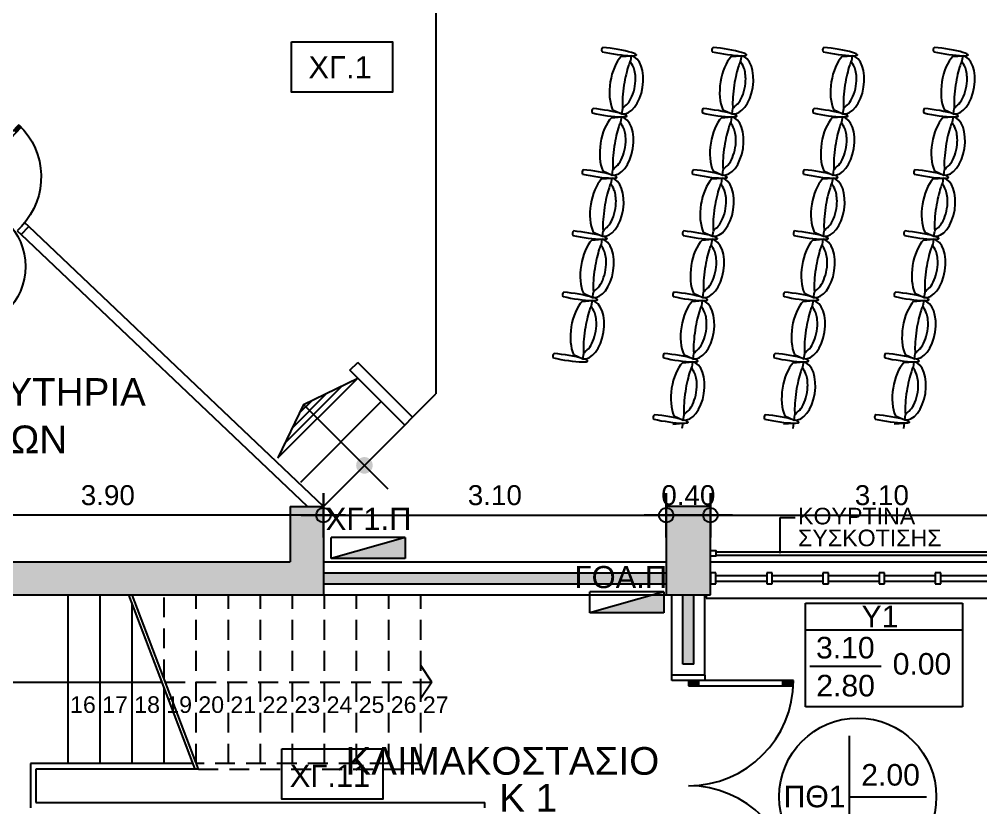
# Model space of a CAD drawing. Header units: metres. Extents: x -11 to 85, y -301 to 135.
# Drawn here: x 16.22 to 24.92, y 31.37 to 38.5 of the extents above; entities that cross this region are included whole.
import ezdxf
from ezdxf.enums import TextEntityAlignment as Align

# ---------------------------------------------------------------- set-up
doc = ezdxf.new("R2010")
doc.units = ezdxf.units.M
doc.header["$LTSCALE"] = 0.036
doc.header["$PDMODE"] = 2
doc.linetypes.add('HIDDEN', pattern=[0.375, 0.25, -0.125])
for name, color, linetype in [('arxitek corofos', 252, 'Continuous'), ('DIMBLK', 252, 'Continuous'), ('electext', 20, 'Continuous'), ('Epipla', 252, 'Continuous'), ('HLEK-SYMBOL', 3, 'Continuous'), ('HLEK_FL001_SYMBOLS', 230, 'Continuous'), ('Parathira', 252, 'Continuous')]:
    doc.layers.add(name, color=color, linetype=linetype)
doc.styles.add('COMU-N', font='arial.ttf')
doc.styles.get("Standard").update_dxf_attribs({"font": 'arial.ttf'})
doc.styles.add('W4MS2', font='W4MS2.shx')
doc.dimstyles.new('CADWDOT', dxfattribs={"dimscale": 0.1, "dimtxt": 1.8, "dimasz": 0.08, "dimexe": 2, "dimexo": 0, "dimgap": 0.09, "dimtad": 0, "dimrnd": 0.001, "dimzin": 0, "dimdsep": 46, "dimtxsty": 'Standard', "dimblk1": 'ARTDIM', "dimblk2": 'ARTDIM', "dimsah": 1, "dimcen": 0.09, "dimdle": 0.05, "dimse1": 1, "dimse2": 1, "dimadec": 0, "dimazin": 0, "dimtfac": 1, "dimtmove": 0, "dimatfit": 3, "dimldrblk": 'ARTDIM', "dimfxl": 2, "dimtvp": 0.9999, "dimtolj": 1, "dimtzin": 0, "dimarcsym": 0})

# ---------------------------------------------------------------- blocks, each defined once
blk = doc.blocks.new('ARTDIM')
at = {"layer": 'DIMBLK'}
for p, q in [((0, -24.9975), (0, 24.9975)), ((-24.9975, 0), (24.9975, 0))]:
    blk.add_line(p, q, dxfattribs=at)
blk.add_circle((0, 0), 8.25, dxfattribs=at)
blk = doc.blocks.new('*D459')
at = {"layer": 'arxitek corofos', "color": 0, "lineweight": -2}
blk.add_line((22.4817, 34.0176), (25.5657, 34.0176), dxfattribs=at)
at = {"layer": 'Defpoints', "color": 0, "transparency": 16777216}
for p in [(25.5737, 34.0176), (22.4737, 33.3713), (25.5737, 33.3713)]:
    blk.add_point(p, dxfattribs=at)
at = {"layer": 'arxitek corofos', "color": 0, "lineweight": -2, "xscale": 0.008, "yscale": 0.008, "zscale": 0.008, "rotation": 180}
blk.add_blockref('ARTDIM', (22.4737, 34.0176), dxfattribs=at)
at = {"layer": 'arxitek corofos', "color": 0, "lineweight": -2, "xscale": 0.008, "yscale": 0.008, "zscale": 0.008}
blk.add_blockref('ARTDIM', (25.5737, 34.0176), dxfattribs=at)
at = {"layer": 'arxitek corofos', "color": 0, "insert": (24.0237, 34.1976), "char_height": 0.18, "attachment_point": 5}
blk.add_mtext('\\A1;3.10', dxfattribs=at)
blk = doc.blocks.new('*D487')
at = {"layer": 'arxitek corofos', "color": 0, "lineweight": -2}
blk.add_line((18.9657, 34.0176), (15.0817, 34.0176), dxfattribs=at)
at = {"layer": 'Defpoints', "color": 0, "transparency": 16777216}
for p in [(15.0737, 34.0176), (15.0737, 33.6974), (18.9737, 33.6974)]:
    blk.add_point(p, dxfattribs=at)
at = {"layer": 'arxitek corofos', "color": 0, "lineweight": -2, "xscale": 0.008, "yscale": 0.008, "zscale": 0.008, "rotation": 180}
blk.add_blockref('ARTDIM', (15.0737, 34.0176), dxfattribs=at)
at = {"layer": 'arxitek corofos', "color": 0, "lineweight": -2, "xscale": 0.008, "yscale": 0.008, "zscale": 0.008}
blk.add_blockref('ARTDIM', (18.9737, 34.0176), dxfattribs=at)
at = {"layer": 'arxitek corofos', "color": 0, "insert": (17.0237, 34.1976), "char_height": 0.18, "attachment_point": 5}
blk.add_mtext('\\A1;3.90', dxfattribs=at)
blk = doc.blocks.new('*D488')
at = {"layer": 'arxitek corofos', "color": 0, "lineweight": -2}
blk.add_line((18.9817, 34.0176), (22.0657, 34.0176), dxfattribs=at)
at = {"layer": 'Defpoints', "color": 0, "transparency": 16777216}
for p in [(22.0737, 34.0176), (18.9737, 33.6974), (22.0737, 33.6974)]:
    blk.add_point(p, dxfattribs=at)
at = {"layer": 'arxitek corofos', "color": 0, "lineweight": -2, "xscale": 0.008, "yscale": 0.008, "zscale": 0.008, "rotation": 180}
blk.add_blockref('ARTDIM', (18.9737, 34.0176), dxfattribs=at)
at = {"layer": 'arxitek corofos', "color": 0, "lineweight": -2, "xscale": 0.008, "yscale": 0.008, "zscale": 0.008}
blk.add_blockref('ARTDIM', (22.0737, 34.0176), dxfattribs=at)
at = {"layer": 'arxitek corofos', "color": 0, "insert": (20.5237, 34.1976), "char_height": 0.18, "attachment_point": 5}
blk.add_mtext('\\A1;3.10', dxfattribs=at)
blk = doc.blocks.new('*D489')
at = {"layer": 'arxitek corofos', "color": 0, "lineweight": -2}
blk.add_line((22.0817, 34.0176), (22.4657, 34.0176), dxfattribs=at)
at = {"layer": 'Defpoints', "color": 0, "transparency": 16777216}
for p in [(22.0737, 34.0176), (22.4737, 34.0176), (22.4737, 34.0176)]:
    blk.add_point(p, dxfattribs=at)
at = {"layer": 'arxitek corofos', "color": 0, "lineweight": -2, "xscale": 0.008, "yscale": 0.008, "zscale": 0.008, "rotation": 180}
blk.add_blockref('ARTDIM', (22.0737, 34.0176), dxfattribs=at)
at = {"layer": 'arxitek corofos', "color": 0, "lineweight": -2, "xscale": 0.008, "yscale": 0.008, "zscale": 0.008}
blk.add_blockref('ARTDIM', (22.4737, 34.0176), dxfattribs=at)
at = {"layer": 'arxitek corofos', "color": 0, "insert": (22.2737, 34.1976), "char_height": 0.18, "attachment_point": 5}
blk.add_mtext('\\A1;0.40', dxfattribs=at)
blk = doc.blocks.new('A$C27FB3B59')
at = {"layer": 'Parathira'}
for p, q in [((-3.1, -0.15), (0, -0.15)), ((-3.1, -0.25), (-3.1, -0.35)), ((-3.05, -0.25), (-3.1, -0.25)), ((-3.05, -0.35), (-3.05, -0.25)), ((-2.5917, -0.25), (-2.5917, -0.35)), ((-2.5417, -0.25), (-2.5917, -0.25)), ((-2.5417, -0.35), (-2.5417, -0.25)), ((-2.0833, -0.25), (-2.0833, -0.35)), ((-2.0333, -0.25), (-2.0833, -0.25)), ((-2.0333, -0.35), (-2.0333, -0.25)), ((-1.575, -0.25), (-1.575, -0.35)), ((-1.525, -0.25), (-1.575, -0.25)), ((-1.525, -0.35), (-1.525, -0.25)), ((-1.0667, -0.25), (-1.0667, -0.35)), ((-1.0167, -0.25), (-1.0667, -0.25)), ((-1.0167, -0.35), (-1.0167, -0.25)), ((-0.5583, -0.25), (-0.5583, -0.35)), ((-0.5083, -0.25), (-0.5583, -0.25)), ((-0.5083, -0.35), (-0.5083, -0.25)), ((-0.05, -0.25), (-0.05, -0.35)), ((0, -0.25), (-0.05, -0.25)), ((0, -0.35), (0, -0.25)), ((-3.05, -0.275), (-2.5917, -0.275)), ((-3.05, -0.325), (-2.5917, -0.325)), ((-2.5417, -0.275), (-2.0833, -0.275)), ((-2.5417, -0.325), (-2.0833, -0.325)), ((-2.0333, -0.275), (-1.575, -0.275)), ((-2.0333, -0.325), (-1.575, -0.325)), ((-1.525, -0.275), (-1.0667, -0.275)), ((-1.525, -0.325), (-1.0667, -0.325)), ((-1.0167, -0.275), (-0.5583, -0.275)), ((-1.0167, -0.325), (-0.5583, -0.325)), ((-0.5083, -0.275), (-0.05, -0.275)), ((-0.5083, -0.325), (-0.05, -0.325)), ((-3.1, -0.35), (-3.05, -0.35)), ((-2.5917, -0.35), (-2.5417, -0.35)), ((-2.0833, -0.35), (-2.0333, -0.35)), ((-1.575, -0.35), (-1.525, -0.35)), ((-1.0667, -0.35), (-1.0167, -0.35)), ((-0.5583, -0.35), (-0.5083, -0.35)), ((-0.05, -0.35), (0, -0.35)), ((-3.14, -0.45), (-3.14, -0.48)), ((-3.14, -0.48), (0, -0.48))]:
    blk.add_line(p, q, dxfattribs=at)
blk = doc.blocks.new('A$C32F8495E')
at = {"layer": 'Parathira'}
for p, q in [((1.2176, 1.1864), (1.2534, 1.2213)), ((1.2874, 1.1147), (1.2176, 1.1864)), ((1.3232, 1.1496), (1.2874, 1.1147)), ((0.752, 0.7328), (0.7162, 0.6979)), ((0.8218, 0.6611), (0.752, 0.7328)), ((0.7911, 0.6927), (0.8144, 0.7154)), ((0.7957, 0.6972), (0.8411, 0.6507)), ((0.8004, 0.7018), (0.8458, 0.6552)), ((0.8051, 0.7063), (0.8504, 0.6597)), ((0.8097, 0.7108), (0.8551, 0.6643)), ((0.8144, 0.7154), (1.2674, 0.2504)), ((0.786, 0.6262), (0.8218, 0.6611)), ((1.2447, 0.2271), (0.7911, 0.6927)), ((0.8597, 0.6688), (0.8365, 0.6461)), ((1.2226, 0.2964), (1.1993, 0.2737)), ((1.204, 0.2782), (1.2493, 0.2317)), ((1.2087, 0.2828), (1.2539, 0.2363)), ((1.2133, 0.2873), (1.2585, 0.2409)), ((1.218, 0.2918), (1.263, 0.2456))]:
    blk.add_line(p, q, dxfattribs=at)
blk.add_arc((0.7911, 0.6927), 0.65, 314.25594, 44.25594, dxfattribs=at)
blk = doc.blocks.new('A$C4C174ED7')
at = {"layer": 'Epipla'}
for p, q in [((1.6756, 3.0494), (1.7669, 3.0564)), ((1.7669, 3.0564), (1.7593, 3.009)), ((2.6721, 3.0495), (2.7633, 3.0565)), ((2.7633, 3.0565), (2.7558, 3.009)), ((3.6743, 3.0497), (3.7655, 3.0566)), ((3.7655, 3.0566), (3.758, 3.0092)), ((4.6743, 3.0497), (4.7655, 3.0566)), ((4.7655, 3.0566), (4.758, 3.0092)), ((1.599, 2.5687), (1.6831, 2.5311)), ((1.6831, 2.5311), (1.6906, 2.578)), ((2.5954, 2.5688), (2.6795, 2.5311)), ((2.6795, 2.5311), (2.687, 2.578)), ((3.5976, 2.569), (3.6817, 2.5313)), ((3.6817, 2.5313), (3.6892, 2.5782)), ((4.5976, 2.569), (4.6817, 2.5313)), ((4.6817, 2.5313), (4.6892, 2.5782)), ((1.5874, 2.4964), (1.6787, 2.5034)), ((1.6787, 2.5034), (1.6711, 2.456)), ((2.5838, 2.4965), (2.6751, 2.5035)), ((2.6751, 2.5035), (2.6675, 2.456)), ((3.5861, 2.4967), (3.6773, 2.5036)), ((3.6773, 2.5036), (3.6697, 2.4562)), ((4.5861, 2.4967), (4.6773, 2.5036)), ((4.6773, 2.5036), (4.6697, 2.4562)), ((1.5107, 2.0157), (1.5949, 1.978)), ((1.5949, 1.978), (1.6023, 2.025)), ((2.5071, 2.0158), (2.5913, 1.9781)), ((2.5913, 1.9781), (2.5988, 2.025)), ((3.5094, 2.016), (3.5935, 1.9783)), ((3.5935, 1.9783), (3.601, 2.0252)), ((4.5094, 2.016), (4.5935, 1.9783)), ((4.5935, 1.9783), (4.601, 2.0252)), ((1.4992, 1.9434), (1.5904, 1.9504)), ((1.5904, 1.9504), (1.5829, 1.903)), ((2.4956, 1.9435), (2.5869, 1.9505)), ((2.5869, 1.9505), (2.5793, 1.903)), ((3.4978, 1.9437), (3.5891, 1.9506)), ((3.5891, 1.9506), (3.5815, 1.9032)), ((4.4978, 1.9437), (4.5891, 1.9506)), ((4.5891, 1.9506), (4.5815, 1.9032)), ((1.411, 1.3904), (1.5022, 1.3974)), ((1.4225, 1.4627), (1.5066, 1.425)), ((1.5022, 1.3974), (1.4947, 1.35)), ((1.5066, 1.425), (1.5141, 1.4719)), ((2.4074, 1.3905), (2.4986, 1.3975)), ((2.4189, 1.4628), (2.503, 1.4251)), ((2.4986, 1.3975), (2.4911, 1.35)), ((2.503, 1.4251), (2.5105, 1.472)), ((3.4096, 1.3906), (3.5009, 1.3976)), ((3.4211, 1.463), (3.5053, 1.4253)), ((3.5009, 1.3976), (3.4933, 1.3502)), ((3.5053, 1.4253), (3.5127, 1.4722)), ((4.4096, 1.3906), (4.5009, 1.3976)), ((4.4211, 1.463), (4.5053, 1.4253)), ((4.5009, 1.3976), (4.4933, 1.3502)), ((4.5053, 1.4253), (4.5127, 1.4722)), ((1.3343, 0.9097), (1.4184, 0.872)), ((1.4184, 0.872), (1.4259, 0.9189)), ((2.3307, 0.9098), (2.4148, 0.8721)), ((2.4148, 0.8721), (2.4223, 0.919)), ((3.3329, 0.91), (3.417, 0.8723)), ((3.417, 0.8723), (3.4245, 0.9192)), ((4.3329, 0.91), (4.417, 0.8723)), ((4.417, 0.8723), (4.4245, 0.9192)), ((1.3226, 0.8363), (1.4138, 0.8433)), ((1.4138, 0.8433), (1.4062, 0.7959)), ((2.319, 0.8364), (2.4102, 0.8434)), ((2.4102, 0.8434), (2.4027, 0.7959)), ((3.3212, 0.8366), (3.4124, 0.8435)), ((3.4124, 0.8435), (3.4049, 0.7961)), ((4.3212, 0.8366), (4.4124, 0.8435)), ((4.4124, 0.8435), (4.4049, 0.7961)), ((1.2459, 0.3556), (1.33, 0.3179)), ((1.33, 0.3179), (1.3375, 0.3649)), ((2.2423, 0.3557), (2.3264, 0.318)), ((2.3264, 0.318), (2.3339, 0.3649)), ((3.2445, 0.3559), (3.3286, 0.3182)), ((3.3286, 0.3182), (3.3361, 0.3651)), ((4.2445, 0.3559), (4.3286, 0.3182)), ((4.3286, 0.3182), (4.3361, 0.3651)), ((2.2306, 0.2823), (2.3218, 0.2893)), ((2.3218, 0.2893), (2.3143, 0.2418)), ((3.2328, 0.2825), (3.324, 0.2894)), ((3.324, 0.2894), (3.3165, 0.242)), ((4.233, 0.2836), (4.3242, 0.2905)), ((4.3242, 0.2905), (4.3166, 0.2431)), ((2.1539, -0.1984), (2.238, -0.2361)), ((2.238, -0.2361), (2.2455, -0.1892)), ((3.1561, -0.1982), (3.2402, -0.2359)), ((3.2402, -0.2359), (3.2477, -0.189)), ((4.1563, -0.1971), (4.2404, -0.2348)), ((4.2404, -0.2348), (4.2479, -0.1879)), ((2.1422, -0.2718), (2.2334, -0.2648)), ((2.2334, -0.2648), (2.2259, -0.3123)), ((3.1444, -0.2716), (3.2356, -0.2647)), ((3.2356, -0.2647), (3.2281, -0.3121)), ((4.1446, -0.2705), (4.2358, -0.2636)), ((4.2358, -0.2636), (4.2282, -0.311))]:
    blk.add_line(p, q, dxfattribs=at)
for points in [[(1.5105, 3.1315, 0.397593), (1.5043, 3.0919)], [(2.5069, 3.1315, 0.397593), (2.5007, 3.092)], [(3.5091, 3.1317, 0.397593), (3.503, 3.0922)], [(4.5091, 3.1317, 0.397593), (4.503, 3.0922)], [(1.4223, 2.5785, 0.397593), (1.4161, 2.5389)], [(2.4187, 2.5785, 0.397593), (2.4125, 2.539)], [(3.4209, 2.5787, 0.397593), (3.4147, 2.5392)], [(4.4209, 2.5787, 0.397593), (4.4147, 2.5392)], [(1.334, 2.0254, 0.397593), (1.3279, 1.9859)], [(2.3304, 2.0255, 0.397593), (2.3243, 1.986)], [(3.3327, 2.0257, 0.397593), (3.3265, 1.9862)], [(4.3327, 2.0257, 0.397593), (4.3265, 1.9862)], [(1.2458, 1.4724, 0.397593), (1.2396, 1.4329)], [(2.2422, 1.4725, 0.397593), (2.2361, 1.433)], [(3.2444, 1.4727, 0.397593), (3.2383, 1.4331)], [(4.2444, 1.4727, 0.397593), (4.2383, 1.4331)], [(1.1576, 0.9194, 0.397593), (1.1514, 0.8799)], [(2.154, 0.9195, 0.397593), (2.1478, 0.88)], [(2.154, 0.9195, 0.397593), (2.1478, 0.88)], [(3.1562, 0.9197, 0.397593), (3.15, 0.8801)], [(3.1562, 0.9197, 0.397593), (3.15, 0.8801)], [(4.1562, 0.9197, 0.397593), (4.15, 0.8801)], [(1.0692, 0.3653, 0.397593), (1.063, 0.3258)], [(2.0656, 0.3654, 0.397593), (2.0594, 0.3259)], [(2.0656, 0.3654, 0.397593), (2.0594, 0.3259)], [(3.0678, 0.3656, 0.397593), (3.0616, 0.326)], [(3.0678, 0.3656, 0.397593), (3.0616, 0.326)], [(4.0678, 0.3656, 0.397593), (4.0616, 0.326)], [(1.9772, -0.1887, 0.397593), (1.971, -0.2282)], [(1.9772, -0.1887, 0.397593), (1.971, -0.2282)], [(2.9794, -0.1885, 0.397593), (2.9732, -0.228)], [(2.9794, -0.1885, 0.397593), (2.9732, -0.228)], [(3.9796, -0.1874, 0.397593), (3.9734, -0.227)]]:
    blk.add_lwpolyline(points, format="xyb", dxfattribs=at)
for centre, major_axis, ratio, start_param, end_param in [((1.6115, 3.0954), (-0.2028, 0.0318), 0.113529, 1.031877, 5.251545), ((2.6079, 3.0954), (-0.2028, 0.0318), 0.113529, 1.031877, 5.251545), ((3.6101, 3.0956), (-0.2028, 0.0318), 0.113529, 1.031877, 5.251545), ((4.6101, 3.0956), (-0.2028, 0.0318), 0.113529, 1.031877, 5.251545), ((1.725, 2.7937), (0.0463, 0.2995), 0.493003, 0.628379, 2.49343), ((1.725, 2.7937), (0.0419, 0.2627), 0.552275, 3.141593, 6.283185), ((2.7214, 2.7938), (0.0463, 0.2995), 0.493003, 0.628379, 2.49343), ((2.7214, 2.7938), (0.0419, 0.2627), 0.552275, 3.141593, 6.283185), ((3.7236, 2.794), (0.0463, 0.2995), 0.493003, 0.628379, 2.49343), ((3.7236, 2.794), (0.0419, 0.2627), 0.552275, 3.141593, 6.283185), ((4.7236, 2.794), (0.0463, 0.2995), 0.493003, 0.628379, 2.49343), ((4.7236, 2.794), (0.0419, 0.2627), 0.552275, 3.141593, 6.283185), ((1.5233, 2.5424), (-0.2028, 0.0318), 0.113529, 1.031877, 5.251545), ((2.5197, 2.5424), (-0.2028, 0.0318), 0.113529, 1.031877, 5.251545), ((3.5219, 2.5426), (-0.2028, 0.0318), 0.113529, 1.031877, 5.251545), ((4.5219, 2.5426), (-0.2028, 0.0318), 0.113529, 1.031877, 5.251545), ((1.6368, 2.2407), (0.0463, 0.2995), 0.493003, 0.628379, 2.49343), ((1.6368, 2.2407), (0.0419, 0.2627), 0.552275, 3.141593, 6.283185), ((2.6332, 2.2408), (0.0463, 0.2995), 0.493003, 0.628379, 2.49343), ((2.6332, 2.2408), (0.0419, 0.2627), 0.552275, 3.141593, 6.283185), ((3.6354, 2.241), (0.0463, 0.2995), 0.493003, 0.628379, 2.49343), ((3.6354, 2.241), (0.0419, 0.2627), 0.552275, 3.141593, 6.283185), ((4.6354, 2.241), (0.0463, 0.2995), 0.493003, 0.628379, 2.49343), ((4.6354, 2.241), (0.0419, 0.2627), 0.552275, 3.141593, 6.283185), ((1.435, 1.9894), (-0.2028, 0.0318), 0.113529, 1.031877, 5.251545), ((2.4315, 1.9894), (-0.2028, 0.0318), 0.113529, 1.031877, 5.251545), ((3.4337, 1.9896), (-0.2028, 0.0318), 0.113529, 1.031877, 5.251545), ((4.4337, 1.9896), (-0.2028, 0.0318), 0.113529, 1.031877, 5.251545), ((1.5485, 1.6877), (0.0463, 0.2995), 0.493003, 0.628379, 2.49343), ((1.5485, 1.6877), (0.0419, 0.2627), 0.552275, 3.141593, 6.283185), ((2.545, 1.6878), (0.0463, 0.2995), 0.493003, 0.628379, 2.49343), ((2.545, 1.6878), (0.0419, 0.2627), 0.552275, 3.141593, 6.283185), ((3.5472, 1.6879), (0.0463, 0.2995), 0.493003, 0.628379, 2.49343), ((3.5472, 1.6879), (0.0419, 0.2627), 0.552275, 3.141593, 6.283185), ((4.5472, 1.6879), (0.0463, 0.2995), 0.493003, 0.628379, 2.49343), ((4.5472, 1.6879), (0.0419, 0.2627), 0.552275, 3.141593, 6.283185), ((1.3468, 1.4364), (-0.2028, 0.0318), 0.113529, 1.031877, 5.251545), ((1.4603, 1.1347), (0.0419, 0.2627), 0.552275, 3.141593, 6.283185), ((2.3432, 1.4364), (-0.2028, 0.0318), 0.113529, 1.031877, 5.251545), ((2.4567, 1.1348), (0.0419, 0.2627), 0.552275, 3.141593, 6.283185), ((3.3454, 1.4366), (-0.2028, 0.0318), 0.113529, 1.031877, 5.251545), ((3.4589, 1.1349), (0.0419, 0.2627), 0.552275, 3.141593, 6.283185), ((4.3454, 1.4366), (-0.2028, 0.0318), 0.113529, 1.031877, 5.251545), ((4.4589, 1.1349), (0.0419, 0.2627), 0.552275, 3.141593, 6.283185), ((1.4603, 1.1347), (0.0463, 0.2995), 0.493003, 0.628379, 2.49343), ((2.4567, 1.1348), (0.0463, 0.2995), 0.493003, 0.628379, 2.49343), ((3.4589, 1.1349), (0.0463, 0.2995), 0.493003, 0.628379, 2.49343), ((4.4589, 1.1349), (0.0463, 0.2995), 0.493003, 0.628379, 2.49343), ((1.2586, 0.8834), (-0.2028, 0.0318), 0.113529, 1.031877, 5.251545), ((2.255, 0.8834), (-0.2028, 0.0318), 0.113529, 1.031877, 5.251545), ((3.2572, 0.8836), (-0.2028, 0.0318), 0.113529, 1.031877, 5.251545), ((4.2572, 0.8836), (-0.2028, 0.0318), 0.113529, 1.031877, 5.251545), ((1.3719, 0.5806), (0.0463, 0.2995), 0.493003, 0.628379, 2.49343), ((1.3719, 0.5806), (0.0419, 0.2627), 0.552275, 3.141593, 6.283185), ((2.3683, 0.5807), (0.0463, 0.2995), 0.493003, 0.628379, 2.49343), ((2.3683, 0.5807), (0.0419, 0.2627), 0.552275, 3.141593, 6.283185), ((3.3705, 0.5809), (0.0463, 0.2995), 0.493003, 0.628379, 2.49343), ((3.3705, 0.5809), (0.0419, 0.2627), 0.552275, 3.141593, 6.283185), ((4.3705, 0.5809), (0.0463, 0.2995), 0.493003, 0.628379, 2.49343), ((4.3705, 0.5809), (0.0419, 0.2627), 0.552275, 3.141593, 6.283185), ((1.1702, 0.3293), (-0.2028, 0.0318), 0.113529, 1.031877, 5.251545), ((2.1666, 0.3293), (-0.2028, 0.0318), 0.113529, 1.031877, 5.251545), ((3.1688, 0.3295), (-0.2028, 0.0318), 0.113529, 1.031877, 5.251545), ((4.1688, 0.3295), (-0.2028, 0.0318), 0.113529, 1.031877, 5.251545), ((2.2799, 0.0266), (0.0463, 0.2995), 0.493003, 0.628379, 2.49343), ((2.2799, 0.0266), (0.0419, 0.2627), 0.552275, 3.141593, 6.283185), ((3.2821, 0.0268), (0.0463, 0.2995), 0.493003, 0.628379, 2.49343), ((3.2821, 0.0268), (0.0419, 0.2627), 0.552275, 3.141593, 6.283185), ((4.2823, 0.0278), (0.0463, 0.2995), 0.493003, 0.628379, 2.49343), ((4.2823, 0.0278), (0.0419, 0.2627), 0.552275, 3.141593, 6.283185), ((2.0782, -0.2248), (-0.2028, 0.0318), 0.113529, 1.031877, 5.251545), ((3.0804, -0.2246), (-0.2028, 0.0318), 0.113529, 1.031877, 5.251545), ((4.0806, -0.2235), (-0.2028, 0.0318), 0.113529, 1.031877, 5.251545)]:
    blk.add_ellipse(centre, major_axis=major_axis, ratio=ratio, start_param=start_param, end_param=end_param, dxfattribs=at)
for points, knots in [([(1.7593, 3.009), (1.7548, 2.9999), (1.7489, 2.9861), (1.7278, 2.9245), (1.7121, 2.8573), (1.6903, 2.716), (1.6856, 2.6419), (1.689, 2.5908), (1.6898, 2.5839), (1.6906, 2.5784)], [0.506584, 0.506584, 0.506584, 0.506584, 0.805592, 0.805592, 1.599086, 1.599086, 2.473163, 2.473163, 2.635992, 2.635992, 2.635992, 2.635992]), ([(1.6906, 2.5784), (1.6906, 2.5784), (1.7017, 2.5958), (1.7253, 2.6116), (1.7412, 2.6277), (1.7821, 2.695), (1.8027, 2.7656), (1.8079, 2.8747), (1.8007, 2.9168), (1.7793, 2.9753), (1.7673, 2.9855), (1.7593, 3.009), (1.7593, 3.009), (1.7593, 3.009)], [3.141593, 3.141593, 3.141593, 3.141593, 3.601272, 3.601272, 4.06095, 4.06095, 4.924473, 4.924473, 5.526258, 5.526258, 6.140896, 6.140896, 6.283185, 6.283185, 6.283185, 6.283185]), ([(2.7558, 3.009), (2.7512, 3), (2.7453, 2.9861), (2.7243, 2.9246), (2.7086, 2.8574), (2.6867, 2.716), (2.682, 2.6419), (2.6854, 2.5909), (2.6862, 2.584), (2.6871, 2.5785)], [0.506584, 0.506584, 0.506584, 0.506584, 0.805592, 0.805592, 1.599086, 1.599086, 2.473163, 2.473163, 2.635992, 2.635992, 2.635992, 2.635992]), ([(2.6871, 2.5785), (2.6871, 2.5785), (2.6981, 2.5959), (2.7217, 2.6117), (2.7376, 2.6278), (2.7785, 2.6951), (2.7991, 2.7656), (2.8043, 2.8747), (2.7972, 2.9169), (2.7758, 2.9754), (2.7637, 2.9856), (2.7558, 3.009), (2.7558, 3.009), (2.7558, 3.009)], [3.141593, 3.141593, 3.141593, 3.141593, 3.601272, 3.601272, 4.06095, 4.06095, 4.924473, 4.924473, 5.526258, 5.526258, 6.140896, 6.140896, 6.283185, 6.283185, 6.283185, 6.283185]), ([(3.758, 3.0092), (3.7534, 3.0001), (3.7475, 2.9863), (3.7265, 2.9247), (3.7108, 2.8576), (3.689, 2.7162), (3.6843, 2.6421), (3.6876, 2.5911), (3.6884, 2.5841), (3.6893, 2.5786)], [0.506584, 0.506584, 0.506584, 0.506584, 0.805592, 0.805592, 1.599086, 1.599086, 2.473163, 2.473163, 2.635992, 2.635992, 2.635992, 2.635992]), ([(3.6893, 2.5786), (3.6893, 2.5786), (3.7003, 2.5961), (3.724, 2.6118), (3.7398, 2.628), (3.7807, 2.6953), (3.8013, 2.7658), (3.8065, 2.8749), (3.7994, 2.9171), (3.778, 2.9756), (3.7659, 2.9858), (3.758, 3.0092), (3.758, 3.0092), (3.758, 3.0092)], [3.141593, 3.141593, 3.141593, 3.141593, 3.601272, 3.601272, 4.06095, 4.06095, 4.924473, 4.924473, 5.526258, 5.526258, 6.140896, 6.140896, 6.283185, 6.283185, 6.283185, 6.283185]), ([(4.758, 3.0092), (4.7534, 3.0001), (4.7475, 2.9863), (4.7265, 2.9247), (4.7108, 2.8576), (4.689, 2.7162), (4.6843, 2.6421), (4.6876, 2.5911), (4.6884, 2.5841), (4.6893, 2.5786)], [0.506584, 0.506584, 0.506584, 0.506584, 0.805592, 0.805592, 1.599086, 1.599086, 2.473163, 2.473163, 2.635992, 2.635992, 2.635992, 2.635992]), ([(4.6893, 2.5786), (4.6893, 2.5786), (4.7003, 2.5961), (4.724, 2.6118), (4.7398, 2.628), (4.7807, 2.6953), (4.8013, 2.7658), (4.8065, 2.8749), (4.7994, 2.9171), (4.778, 2.9756), (4.7659, 2.9858), (4.758, 3.0092), (4.758, 3.0092), (4.758, 3.0092)], [3.141593, 3.141593, 3.141593, 3.141593, 3.601272, 3.601272, 4.06095, 4.06095, 4.924473, 4.924473, 5.526258, 5.526258, 6.140896, 6.140896, 6.283185, 6.283185, 6.283185, 6.283185]), ([(1.6711, 2.456), (1.6665, 2.4469), (1.6607, 2.4331), (1.6396, 2.3715), (1.6239, 2.3043), (1.6021, 2.163), (1.5974, 2.0889), (1.6008, 2.0378), (1.6016, 2.0309), (1.6024, 2.0254)], [0.506584, 0.506584, 0.506584, 0.506584, 0.805592, 0.805592, 1.599086, 1.599086, 2.473163, 2.473163, 2.635992, 2.635992, 2.635992, 2.635992]), ([(1.6024, 2.0254), (1.6024, 2.0254), (1.6135, 2.0428), (1.6371, 2.0586), (1.653, 2.0747), (1.6938, 2.142), (1.7145, 2.2126), (1.7197, 2.3217), (1.7125, 2.3638), (1.6911, 2.4223), (1.679, 2.4325), (1.6711, 2.456), (1.6711, 2.456), (1.6711, 2.456)], [3.141593, 3.141593, 3.141593, 3.141593, 3.601272, 3.601272, 4.06095, 4.06095, 4.924473, 4.924473, 5.526258, 5.526258, 6.140896, 6.140896, 6.283185, 6.283185, 6.283185, 6.283185]), ([(2.6675, 2.456), (2.6629, 2.4469), (2.6571, 2.4331), (2.636, 2.3715), (2.6203, 2.3044), (2.5985, 2.163), (2.5938, 2.0889), (2.5972, 2.0379), (2.598, 2.031), (2.5988, 2.0255)], [0.506584, 0.506584, 0.506584, 0.506584, 0.805592, 0.805592, 1.599086, 1.599086, 2.473163, 2.473163, 2.635992, 2.635992, 2.635992, 2.635992]), ([(2.5988, 2.0255), (2.5988, 2.0255), (2.6099, 2.0429), (2.6335, 2.0587), (2.6494, 2.0748), (2.6902, 2.1421), (2.7109, 2.2126), (2.7161, 2.3217), (2.7089, 2.3639), (2.6875, 2.4224), (2.6754, 2.4326), (2.6675, 2.456), (2.6675, 2.456), (2.6675, 2.456)], [3.141593, 3.141593, 3.141593, 3.141593, 3.601272, 3.601272, 4.06095, 4.06095, 4.924473, 4.924473, 5.526258, 5.526258, 6.140896, 6.140896, 6.283185, 6.283185, 6.283185, 6.283185]), ([(3.6697, 2.4562), (3.6652, 2.4471), (3.6593, 2.4333), (3.6382, 2.3717), (3.6225, 2.3046), (3.6007, 2.1632), (3.596, 2.0891), (3.5994, 2.0381), (3.6002, 2.0311), (3.6011, 2.0256)], [0.506584, 0.506584, 0.506584, 0.506584, 0.805592, 0.805592, 1.599086, 1.599086, 2.473163, 2.473163, 2.635992, 2.635992, 2.635992, 2.635992]), ([(3.6011, 2.0256), (3.6011, 2.0256), (3.6121, 2.0431), (3.6357, 2.0588), (3.6516, 2.075), (3.6925, 2.1422), (3.7131, 2.2128), (3.7183, 2.3219), (3.7111, 2.364), (3.6897, 2.4226), (3.6777, 2.4328), (3.6697, 2.4562), (3.6697, 2.4562), (3.6697, 2.4562)], [3.141593, 3.141593, 3.141593, 3.141593, 3.601272, 3.601272, 4.06095, 4.06095, 4.924473, 4.924473, 5.526258, 5.526258, 6.140896, 6.140896, 6.283185, 6.283185, 6.283185, 6.283185]), ([(4.6697, 2.4562), (4.6652, 2.4471), (4.6593, 2.4333), (4.6382, 2.3717), (4.6225, 2.3046), (4.6007, 2.1632), (4.596, 2.0891), (4.5994, 2.0381), (4.6002, 2.0311), (4.6011, 2.0256)], [0.506584, 0.506584, 0.506584, 0.506584, 0.805592, 0.805592, 1.599086, 1.599086, 2.473163, 2.473163, 2.635992, 2.635992, 2.635992, 2.635992]), ([(4.6011, 2.0256), (4.6011, 2.0256), (4.6121, 2.0431), (4.6357, 2.0588), (4.6516, 2.075), (4.6925, 2.1422), (4.7131, 2.2128), (4.7183, 2.3219), (4.7111, 2.364), (4.6897, 2.4226), (4.6777, 2.4328), (4.6697, 2.4562), (4.6697, 2.4562), (4.6697, 2.4562)], [3.141593, 3.141593, 3.141593, 3.141593, 3.601272, 3.601272, 4.06095, 4.06095, 4.924473, 4.924473, 5.526258, 5.526258, 6.140896, 6.140896, 6.283185, 6.283185, 6.283185, 6.283185]), ([(1.5829, 1.903), (1.5783, 1.8939), (1.5724, 1.8801), (1.5514, 1.8185), (1.5357, 1.7513), (1.5139, 1.61), (1.5092, 1.5358), (1.5125, 1.4848), (1.5133, 1.4779), (1.5142, 1.4724)], [0.506584, 0.506584, 0.506584, 0.506584, 0.805592, 0.805592, 1.599086, 1.599086, 2.473163, 2.473163, 2.635992, 2.635992, 2.635992, 2.635992]), ([(1.5142, 1.4724), (1.5142, 1.4724), (1.5252, 1.4898), (1.5489, 1.5056), (1.5647, 1.5217), (1.6056, 1.589), (1.6262, 1.6596), (1.6314, 1.7687), (1.6243, 1.8108), (1.6029, 1.8693), (1.5908, 1.8795), (1.5829, 1.903), (1.5829, 1.903), (1.5829, 1.903)], [3.141593, 3.141593, 3.141593, 3.141593, 3.601272, 3.601272, 4.06095, 4.06095, 4.924473, 4.924473, 5.526258, 5.526258, 6.140896, 6.140896, 6.283185, 6.283185, 6.283185, 6.283185]), ([(2.5793, 1.903), (2.5747, 1.8939), (2.5689, 1.8801), (2.5478, 1.8185), (2.5321, 1.7514), (2.5103, 1.61), (2.5056, 1.5359), (2.509, 1.4849), (2.5097, 1.4779), (2.5106, 1.4725)], [0.506584, 0.506584, 0.506584, 0.506584, 0.805592, 0.805592, 1.599086, 1.599086, 2.473163, 2.473163, 2.635992, 2.635992, 2.635992, 2.635992]), ([(2.5106, 1.4725), (2.5106, 1.4725), (2.5216, 1.4899), (2.5453, 1.5057), (2.5612, 1.5218), (2.602, 1.5891), (2.6227, 1.6596), (2.6278, 1.7687), (2.6207, 1.8109), (2.5993, 1.8694), (2.5872, 1.8796), (2.5793, 1.903), (2.5793, 1.903), (2.5793, 1.903)], [3.141593, 3.141593, 3.141593, 3.141593, 3.601272, 3.601272, 4.06095, 4.06095, 4.924473, 4.924473, 5.526258, 5.526258, 6.140896, 6.140896, 6.283185, 6.283185, 6.283185, 6.283185]), ([(3.5815, 1.9032), (3.5769, 1.8941), (3.5711, 1.8803), (3.55, 1.8187), (3.5343, 1.7516), (3.5125, 1.6102), (3.5078, 1.5361), (3.5112, 1.4851), (3.512, 1.4781), (3.5128, 1.4726)], [0.506584, 0.506584, 0.506584, 0.506584, 0.805592, 0.805592, 1.599086, 1.599086, 2.473163, 2.473163, 2.635992, 2.635992, 2.635992, 2.635992]), ([(3.5128, 1.4726), (3.5128, 1.4726), (3.5239, 1.4901), (3.5475, 1.5058), (3.5634, 1.5219), (3.6042, 1.5892), (3.6249, 1.6598), (3.6301, 1.7689), (3.6229, 1.811), (3.6015, 1.8696), (3.5894, 1.8798), (3.5815, 1.9032), (3.5815, 1.9032), (3.5815, 1.9032)], [3.141593, 3.141593, 3.141593, 3.141593, 3.601272, 3.601272, 4.06095, 4.06095, 4.924473, 4.924473, 5.526258, 5.526258, 6.140896, 6.140896, 6.283185, 6.283185, 6.283185, 6.283185]), ([(4.5815, 1.9032), (4.5769, 1.8941), (4.5711, 1.8803), (4.55, 1.8187), (4.5343, 1.7516), (4.5125, 1.6102), (4.5078, 1.5361), (4.5112, 1.4851), (4.512, 1.4781), (4.5128, 1.4726)], [0.506584, 0.506584, 0.506584, 0.506584, 0.805592, 0.805592, 1.599086, 1.599086, 2.473163, 2.473163, 2.635992, 2.635992, 2.635992, 2.635992]), ([(4.5128, 1.4726), (4.5128, 1.4726), (4.5239, 1.4901), (4.5475, 1.5058), (4.5634, 1.5219), (4.6042, 1.5892), (4.6249, 1.6598), (4.6301, 1.7689), (4.6229, 1.811), (4.6015, 1.8696), (4.5894, 1.8798), (4.5815, 1.9032), (4.5815, 1.9032), (4.5815, 1.9032)], [3.141593, 3.141593, 3.141593, 3.141593, 3.601272, 3.601272, 4.06095, 4.06095, 4.924473, 4.924473, 5.526258, 5.526258, 6.140896, 6.140896, 6.283185, 6.283185, 6.283185, 6.283185]), ([(1.4947, 1.35), (1.4901, 1.3409), (1.4842, 1.3271), (1.4632, 1.2655), (1.4474, 1.1983), (1.4256, 1.0569), (1.4209, 0.9828), (1.4243, 0.9318), (1.4251, 0.9249), (1.426, 0.9194)], [0.506584, 0.506584, 0.506584, 0.506584, 0.805592, 0.805592, 1.599086, 1.599086, 2.473163, 2.473163, 2.635992, 2.635992, 2.635992, 2.635992]), ([(1.426, 0.9194), (1.426, 0.9194), (1.437, 0.9368), (1.4606, 0.9526), (1.4765, 0.9687), (1.5174, 1.036), (1.538, 1.1066), (1.5432, 1.2157), (1.536, 1.2578), (1.5146, 1.3163), (1.5026, 1.3265), (1.4947, 1.35), (1.4947, 1.35), (1.4947, 1.35)], [3.141593, 3.141593, 3.141593, 3.141593, 3.601272, 3.601272, 4.06095, 4.06095, 4.924473, 4.924473, 5.526258, 5.526258, 6.140896, 6.140896, 6.283185, 6.283185, 6.283185, 6.283185]), ([(2.4911, 1.35), (2.4865, 1.3409), (2.4806, 1.3271), (2.4596, 1.2655), (2.4439, 1.1984), (2.422, 1.057), (2.4174, 0.9829), (2.4207, 0.9319), (2.4215, 0.9249), (2.4224, 0.9195)], [0.506584, 0.506584, 0.506584, 0.506584, 0.805592, 0.805592, 1.599086, 1.599086, 2.473163, 2.473163, 2.635992, 2.635992, 2.635992, 2.635992]), ([(2.4224, 0.9195), (2.4224, 0.9195), (2.4334, 0.9369), (2.4571, 0.9527), (2.4729, 0.9688), (2.5138, 1.0361), (2.5344, 1.1066), (2.5396, 1.2157), (2.5325, 1.2579), (2.5111, 1.3164), (2.499, 1.3266), (2.4911, 1.35), (2.4911, 1.35), (2.4911, 1.35)], [3.141593, 3.141593, 3.141593, 3.141593, 3.601272, 3.601272, 4.06095, 4.06095, 4.924473, 4.924473, 5.526258, 5.526258, 6.140896, 6.140896, 6.283185, 6.283185, 6.283185, 6.283185]), ([(3.4933, 1.3502), (3.4887, 1.3411), (3.4828, 1.3273), (3.4618, 1.2657), (3.4461, 1.1985), (3.4243, 1.0572), (3.4196, 0.9831), (3.4229, 0.9321), (3.4237, 0.9251), (3.4246, 0.9196)], [0.506584, 0.506584, 0.506584, 0.506584, 0.805592, 0.805592, 1.599086, 1.599086, 2.473163, 2.473163, 2.635992, 2.635992, 2.635992, 2.635992]), ([(3.4246, 0.9196), (3.4246, 0.9196), (3.4356, 0.937), (3.4593, 0.9528), (3.4751, 0.9689), (3.516, 1.0362), (3.5366, 1.1068), (3.5418, 1.2159), (3.5347, 1.258), (3.5133, 1.3166), (3.5012, 1.3268), (3.4933, 1.3502), (3.4933, 1.3502), (3.4933, 1.3502)], [3.141593, 3.141593, 3.141593, 3.141593, 3.601272, 3.601272, 4.06095, 4.06095, 4.924473, 4.924473, 5.526258, 5.526258, 6.140896, 6.140896, 6.283185, 6.283185, 6.283185, 6.283185]), ([(4.4933, 1.3502), (4.4887, 1.3411), (4.4828, 1.3273), (4.4618, 1.2657), (4.4461, 1.1985), (4.4243, 1.0572), (4.4196, 0.9831), (4.4229, 0.9321), (4.4237, 0.9251), (4.4246, 0.9196)], [0.506584, 0.506584, 0.506584, 0.506584, 0.805592, 0.805592, 1.599086, 1.599086, 2.473163, 2.473163, 2.635992, 2.635992, 2.635992, 2.635992]), ([(4.4246, 0.9196), (4.4246, 0.9196), (4.4356, 0.937), (4.4593, 0.9528), (4.4751, 0.9689), (4.516, 1.0362), (4.5366, 1.1068), (4.5418, 1.2159), (4.5347, 1.258), (4.5133, 1.3166), (4.5012, 1.3268), (4.4933, 1.3502), (4.4933, 1.3502), (4.4933, 1.3502)], [3.141593, 3.141593, 3.141593, 3.141593, 3.601272, 3.601272, 4.06095, 4.06095, 4.924473, 4.924473, 5.526258, 5.526258, 6.140896, 6.140896, 6.283185, 6.283185, 6.283185, 6.283185]), ([(1.4062, 0.7959), (1.4017, 0.7868), (1.3958, 0.773), (1.3747, 0.7114), (1.359, 0.6442), (1.3372, 0.5029), (1.3325, 0.4288), (1.3359, 0.3777), (1.3367, 0.3708), (1.3376, 0.3653)], [0.506584, 0.506584, 0.506584, 0.506584, 0.805592, 0.805592, 1.599086, 1.599086, 2.473163, 2.473163, 2.635992, 2.635992, 2.635992, 2.635992]), ([(1.3376, 0.3653), (1.3376, 0.3653), (1.3486, 0.3827), (1.3722, 0.3985), (1.3881, 0.4146), (1.429, 0.4819), (1.4496, 0.5525), (1.4548, 0.6616), (1.4476, 0.7037), (1.4262, 0.7622), (1.4142, 0.7724), (1.4062, 0.7959), (1.4062, 0.7959), (1.4062, 0.7959)], [3.141593, 3.141593, 3.141593, 3.141593, 3.601272, 3.601272, 4.06095, 4.06095, 4.924473, 4.924473, 5.526258, 5.526258, 6.140896, 6.140896, 6.283185, 6.283185, 6.283185, 6.283185]), ([(2.4027, 0.7959), (2.3981, 0.7868), (2.3922, 0.773), (2.3712, 0.7114), (2.3555, 0.6443), (2.3336, 0.5029), (2.3289, 0.4288), (2.3323, 0.3778), (2.3331, 0.3709), (2.334, 0.3654)], [0.506584, 0.506584, 0.506584, 0.506584, 0.805592, 0.805592, 1.599086, 1.599086, 2.473163, 2.473163, 2.635992, 2.635992, 2.635992, 2.635992]), ([(2.334, 0.3654), (2.334, 0.3654), (2.345, 0.3828), (2.3687, 0.3986), (2.3845, 0.4147), (2.4254, 0.482), (2.446, 0.5525), (2.4512, 0.6616), (2.4441, 0.7038), (2.4227, 0.7623), (2.4106, 0.7725), (2.4027, 0.7959), (2.4027, 0.7959), (2.4027, 0.7959)], [3.141593, 3.141593, 3.141593, 3.141593, 3.601272, 3.601272, 4.06095, 4.06095, 4.924473, 4.924473, 5.526258, 5.526258, 6.140896, 6.140896, 6.283185, 6.283185, 6.283185, 6.283185]), ([(3.4049, 0.7961), (3.4003, 0.787), (3.3944, 0.7732), (3.3734, 0.7116), (3.3577, 0.6445), (3.3359, 0.5031), (3.3312, 0.429), (3.3345, 0.378), (3.3353, 0.371), (3.3362, 0.3655)], [0.506584, 0.506584, 0.506584, 0.506584, 0.805592, 0.805592, 1.599086, 1.599086, 2.473163, 2.473163, 2.635992, 2.635992, 2.635992, 2.635992]), ([(3.3362, 0.3655), (3.3362, 0.3655), (3.3472, 0.383), (3.3709, 0.3987), (3.3867, 0.4149), (3.4276, 0.4821), (3.4482, 0.5527), (3.4534, 0.6618), (3.4463, 0.7039), (3.4249, 0.7625), (3.4128, 0.7727), (3.4049, 0.7961), (3.4049, 0.7961), (3.4049, 0.7961)], [3.141593, 3.141593, 3.141593, 3.141593, 3.601272, 3.601272, 4.06095, 4.06095, 4.924473, 4.924473, 5.526258, 5.526258, 6.140896, 6.140896, 6.283185, 6.283185, 6.283185, 6.283185]), ([(4.4049, 0.7961), (4.4003, 0.787), (4.3944, 0.7732), (4.3734, 0.7116), (4.3577, 0.6445), (4.3359, 0.5031), (4.3312, 0.429), (4.3345, 0.378), (4.3353, 0.371), (4.3362, 0.3655)], [0.506584, 0.506584, 0.506584, 0.506584, 0.805592, 0.805592, 1.599086, 1.599086, 2.473163, 2.473163, 2.635992, 2.635992, 2.635992, 2.635992]), ([(4.3362, 0.3655), (4.3362, 0.3655), (4.3472, 0.383), (4.3709, 0.3987), (4.3867, 0.4149), (4.4276, 0.4821), (4.4482, 0.5527), (4.4534, 0.6618), (4.4463, 0.7039), (4.4249, 0.7625), (4.4128, 0.7727), (4.4049, 0.7961), (4.4049, 0.7961), (4.4049, 0.7961)], [3.141593, 3.141593, 3.141593, 3.141593, 3.601272, 3.601272, 4.06095, 4.06095, 4.924473, 4.924473, 5.526258, 5.526258, 6.140896, 6.140896, 6.283185, 6.283185, 6.283185, 6.283185]), ([(2.3143, 0.2418), (2.3097, 0.2328), (2.3038, 0.2189), (2.2828, 0.1574), (2.2671, 0.0902), (2.2452, -0.0512), (2.2405, -0.1253), (2.2439, -0.1763), (2.2447, -0.1832), (2.2456, -0.1887)], [0.506584, 0.506584, 0.506584, 0.506584, 0.805592, 0.805592, 1.599086, 1.599086, 2.473163, 2.473163, 2.635992, 2.635992, 2.635992, 2.635992]), ([(2.2456, -0.1887), (2.2456, -0.1887), (2.2566, -0.1713), (2.2802, -0.1555), (2.2961, -0.1394), (2.337, -0.0721), (2.3576, -0.0016), (2.3628, 0.1075), (2.3557, 0.1497), (2.3343, 0.2082), (2.3222, 0.2184), (2.3143, 0.2418), (2.3143, 0.2418), (2.3143, 0.2418)], [3.141593, 3.141593, 3.141593, 3.141593, 3.601272, 3.601272, 4.06095, 4.06095, 4.924473, 4.924473, 5.526258, 5.526258, 6.140896, 6.140896, 6.283185, 6.283185, 6.283185, 6.283185]), ([(3.3165, 0.242), (3.3119, 0.2329), (3.306, 0.2191), (3.285, 0.1575), (3.2693, 0.0904), (3.2475, -0.051), (3.2428, -0.1251), (3.2461, -0.1761), (3.2469, -0.1831), (3.2478, -0.1886)], [0.506584, 0.506584, 0.506584, 0.506584, 0.805592, 0.805592, 1.599086, 1.599086, 2.473163, 2.473163, 2.635992, 2.635992, 2.635992, 2.635992]), ([(3.2478, -0.1886), (3.2478, -0.1886), (3.2588, -0.1711), (3.2825, -0.1554), (3.2983, -0.1392), (3.3392, -0.0719), (3.3598, -0.0014), (3.365, 0.1077), (3.3579, 0.1499), (3.3365, 0.2084), (3.3244, 0.2186), (3.3165, 0.242), (3.3165, 0.242), (3.3165, 0.242)], [3.141593, 3.141593, 3.141593, 3.141593, 3.601272, 3.601272, 4.06095, 4.06095, 4.924473, 4.924473, 5.526258, 5.526258, 6.140896, 6.140896, 6.283185, 6.283185, 6.283185, 6.283185]), ([(4.3166, 0.2431), (4.3121, 0.234), (4.3062, 0.2202), (4.2852, 0.1586), (4.2694, 0.0914), (4.2476, -0.0499), (4.2429, -0.124), (4.2463, -0.175), (4.2471, -0.182), (4.248, -0.1875)], [0.506584, 0.506584, 0.506584, 0.506584, 0.805592, 0.805592, 1.599086, 1.599086, 2.473163, 2.473163, 2.635992, 2.635992, 2.635992, 2.635992]), ([(4.248, -0.1875), (4.248, -0.1875), (4.259, -0.17), (4.2826, -0.1543), (4.2985, -0.1382), (4.3394, -0.0709), (4.36, -0.0003), (4.3652, 0.1088), (4.358, 0.1509), (4.3366, 0.2095), (4.3246, 0.2197), (4.3166, 0.2431), (4.3166, 0.2431), (4.3166, 0.2431)], [3.141593, 3.141593, 3.141593, 3.141593, 3.601272, 3.601272, 4.06095, 4.06095, 4.924473, 4.924473, 5.526258, 5.526258, 6.140896, 6.140896, 6.283185, 6.283185, 6.283185, 6.283185])]:
    blk.add_open_spline(points, degree=3, knots=knots, dxfattribs=at)
blk = doc.blocks.new('gJ6_a28')
at = {"layer": 'HLEK-SYMBOL', "color": 0, "linetype": 'Continuous'}
for p, q in [((-0.67, 0), (-0.67, 0.19)), ((-0.67, 0.19), (0, 0.19)), ((-0.67, 0), (0, 0.19)), ((0, 0.19), (0, 0)), ((-0.67, 0), (0, 0))]:
    blk.add_line(p, q, dxfattribs=at)
at = {"layer": 'HLEK-SYMBOL', "color": 0}
blk.add_solid([(-0.67, 0.19), (0, 0.19), (-0.67, 0)], dxfattribs=at)
at = {"layer": 'HLEK-SYMBOL', "color": 0, "style": 'W4MS2', "flags": 8}
blk.add_attdef('NODE_NUMBER', (0.018, 0.0914), '', height=0.1, dxfattribs=at)
blk.add_attdef('NODE_NUMBER', (0.018, 0.0914), '', height=0.1, dxfattribs=at)

msp = doc.modelspace()

# ---------------------------------------------------------------- hatches: boundary and pattern name
at = {"layer": 'arxitek corofos'}
h = msp.add_hatch(color=256, dxfattribs=at)
h.paths.add_polyline_path([(19.3443, 34.468), (19.4193, 34.468, 0.414214), (19.3443, 34.543)])
h.paths.add_polyline_path([(19.2693, 34.468), (19.3443, 34.468), (19.3443, 34.543, 0.414214)])
h.paths.add_polyline_path([(19.3443, 34.393), (19.3443, 34.468), (19.2693, 34.468, 0.414214)])
h.paths.add_polyline_path([(19.3443, 34.393, 0.414214), (19.4193, 34.468), (19.3443, 34.468)])
for points in [[(18.9737, 34.0974), (18.6737, 34.0974), (18.6737, 33.5974), (14.7737, 33.5974), (14.7737, 32.0974), (15.0737, 32.0974), (15.0737, 33.2974), (18.9737, 33.2974)], [(22.4737, 34.0974), (22.0737, 34.0974), (22.0737, 33.2974), (22.4737, 33.2974)], [(22.0737, 33.4974), (18.9737, 33.4974), (18.9737, 33.3974), (22.0737, 33.3974)], [(22.3237, 33.2974), (22.2237, 33.2974), (22.2237, 32.6724), (22.3237, 32.6724)]]:
    msp.add_hatch(color=256, dxfattribs=at).paths.add_polyline_path(points)

# ---------------------------------------------------------------- linework, layer by layer
for p, q in [((19.9899, 42.9329), (19.9899, 35.1136)), ((16.2401, 36.553), (16.3089, 36.6255)), ((18.9737, 34.0974), (16.3089, 36.6255)), ((18.8284, 34.0974), (16.2401, 36.553)), ((19.2135, 35.3271), (19.2842, 35.3978)), ((19.2135, 35.3271), (19.2842, 35.3978)), ((19.7792, 34.9028), (19.2842, 35.3978)), ((19.7792, 34.9028), (19.2842, 35.3978)), ((19.7085, 34.8321), (19.2135, 35.3271)), ((19.7085, 34.8321), (19.2135, 35.3271)), ((18.5625, 34.5346), (19.2842, 35.2564)), ((18.7944, 35.0179), (19.2842, 35.2564)), ((18.6223, 34.6652), (19.1464, 35.1892)), ((18.6898, 34.8033), (19.0085, 35.1221)), ((18.7572, 34.9415), (18.8707, 35.055)), ((18.7681, 34.316), (19.4963, 35.0442)), ((19.7792, 34.9028), (19.9899, 35.1136)), ((18.7944, 35.0179), (18.5599, 34.5373)), ((19.5593, 34.253), (18.7944, 35.0179)), ((19.7792, 34.9028), (19.7085, 34.8321)), ((19.7085, 34.8321), (19.7792, 34.9028)), ((18.9737, 34.0974), (19.7085, 34.8321)), ((18.6737, 34.0974), (18.6737, 33.5974)), ((18.6737, 34.0974), (18.9737, 34.0974)), ((18.9737, 34.0974), (18.9737, 33.2974)), ((22.4737, 34.0974), (22.0737, 34.0974)), ((22.0737, 34.0974), (22.0737, 33.2974)), ((22.4737, 33.2974), (22.4737, 34.0974)), ((23.1028, 33.6734), (23.1028, 33.9958)), ((23.1028, 33.9958), (23.2388, 33.9958)), ((22.5237, 33.6874), (25.5237, 33.6874)), ((22.5237, 33.6574), (25.5237, 33.6574)), ((14.7737, 33.5974), (18.6737, 33.5974)), ((18.9737, 33.5974), (22.0737, 33.5974)), ((18.9737, 33.4974), (22.0737, 33.4974)), ((18.9737, 33.3974), (22.0737, 33.3974)), ((15.0737, 33.2974), (18.9737, 33.2974)), ((18.9737, 33.2974), (22.0737, 33.2974)), ((22.0737, 33.2974), (22.4737, 33.2974)), ((22.1237, 32.5724), (22.1237, 33.2974)), ((22.2237, 32.6724), (22.2237, 33.2974)), ((22.3237, 32.6724), (22.3237, 33.2974)), ((22.4237, 32.5724), (22.4237, 33.2974)), ((23.3328, 32.2863), (23.3328, 33.2239)), ((23.3328, 33.2239), (24.7532, 33.2239)), ((24.7532, 33.2239), (24.7532, 32.2863)), ((24.7532, 32.9782), (23.3328, 32.9782)), ((22.3237, 32.6724), (22.2237, 32.6724)), ((23.3718, 32.6526), (24.0178, 32.6526)), ((22.4237, 32.5724), (22.1237, 32.5724)), ((22.1237, 32.5224), (22.1237, 32.5724)), ((22.4237, 32.5224), (22.1237, 32.5224)), ((22.2737, 32.5224), (22.2737, 32.4749)), ((23.2237, 32.5224), (22.2737, 32.5224)), ((22.3687, 32.4749), (22.3687, 32.5224)), ((22.4237, 32.5724), (22.4237, 32.5224)), ((23.1287, 32.4749), (23.1287, 32.5224)), ((22.2737, 32.5129), (22.3687, 32.5129)), ((22.2737, 32.5034), (22.3687, 32.5034)), ((22.2737, 32.4939), (22.3687, 32.4939)), ((22.2737, 32.4844), (22.3687, 32.4844)), ((22.2737, 32.4749), (23.2225, 32.4749)), ((23.1287, 32.5129), (23.2237, 32.5129)), ((23.1287, 32.5034), (23.2235, 32.5034)), ((23.1287, 32.4939), (23.2233, 32.4939)), ((23.1287, 32.4844), (23.223, 32.4844)), ((24.7532, 32.2863), (23.3328, 32.2863)), ((23.7276, 32.024), (23.7276, 30.924)), ((23.7276, 31.474), (24.4276, 31.474))]:
    msp.add_line(p, q, dxfattribs=at)
at = {"layer": 'arxitek corofos', "linetype": 'Continuous'}
for p, q in [((16.6637, 31.7724), (16.6637, 33.2974)), ((16.9537, 31.7724), (16.9537, 33.2974)), ((17.8127, 31.7224), (17.2137, 33.2974)), ((17.8427, 31.7224), (17.2437, 33.2974)), ((17.2437, 31.7724), (17.2437, 33.2185)), ((15.5862, 32.5099), (17.5132, 32.5099)), ((17.5337, 31.7724), (17.5337, 32.456)), ((16.3237, 31.7724), (16.3237, 31.3724)), ((17.7937, 31.7724), (16.3237, 31.7724)), ((17.8427, 31.7224), (16.3737, 31.7224)), ((16.3737, 31.7224), (16.3737, 31.4224)), ((16.3737, 31.4224), (17.8047, 31.4224)), ((17.8047, 31.4224), (20.4337, 31.4224)), ((20.4337, 31.3724), (20.4337, 31.4224))]:
    msp.add_line(p, q, dxfattribs=at)
at = {"layer": 'arxitek corofos', "linetype": 'HIDDEN', "ltscale": 20}
for p, q in [((17.5337, 32.5349), (17.5337, 33.2974)), ((17.8237, 31.7724), (17.8237, 33.2974)), ((18.1137, 31.7724), (18.1137, 33.2974)), ((18.4037, 31.7724), (18.4037, 33.2974)), ((18.6937, 31.7724), (18.6937, 33.2974)), ((18.9837, 31.7724), (18.9837, 33.2974)), ((19.2737, 31.7724), (19.2737, 33.2974)), ((19.5637, 31.7724), (19.5637, 33.2974)), ((19.8537, 31.7724), (19.8537, 33.2974)), ((19.9537, 32.5099), (19.8537, 32.6599)), ((19.8537, 32.3599), (19.8537, 32.6599)), ((17.5432, 32.5099), (19.9537, 32.5099)), ((19.9537, 32.5099), (19.8537, 32.3599)), ((19.8537, 31.7724), (17.8237, 31.7724)), ((19.8537, 31.7224), (19.8537, 31.7724)), ((17.8427, 31.7224), (19.8537, 31.7224))]:
    msp.add_line(p, q, dxfattribs=at)
at = {"layer": 'arxitek corofos'}
msp.add_lwpolyline([(22.4737, 33.6474), (22.4737, 33.6974), (22.5237, 33.6974), (22.5237, 33.6474)], close=True, dxfattribs=at)
for centre, radius in [((15.7071, 36.2654), 0.5712), ((23.8056, 31.474), 0.7105)]:
    msp.add_circle(centre, radius, dxfattribs=at)
for centre, start, end in [((22.2737, 32.5224), 270, 0), ((22.2737, 30.6224), 0, 90)]:
    msp.add_arc(centre, 0.95, start, end, dxfattribs=at)
at = {"layer": 'electext'}
for points in [[(18.6863, 38.2946), (19.5979, 38.2946), (19.5979, 37.8393), (18.6863, 37.8393)], [(18.5979, 31.9059), (19.5095, 31.9059), (19.5095, 31.4506), (18.5979, 31.4506)]]:
    msp.add_lwpolyline(points, close=True, dxfattribs=at)

# ---------------------------------------------------------------- block references
at = {"layer": 'arxitek corofos'}
for name, p in [('A$C4C174ED7', (19.9899, 35.1136)), ('A$C27FB3B59', (25.5737, 33.7474))]:
    msp.add_blockref(name, p, dxfattribs=at)
at = {"layer": 'arxitek corofos', "xscale": -1, "rotation": 180.763376555886}
msp.add_blockref('A$C32F8495E', (14.9705, 37.7574), dxfattribs=at)
at = {"layer": 'HLEK_FL001_SYMBOLS', "rotation": 180}
for p in [(19.0424, 33.8173), (21.3817, 33.3254)]:
    msp.add_blockref('gJ6_a28', p, dxfattribs=at)

# ---------------------------------------------------------------- texts
at = {"layer": 'arxitek corofos', "style": 'COMU-N'}
for s, height, p in [('ΑΠΟΔΥΤΗΡΙΑ ', 0.25, (15.1164, 35.0063)), ('ΑΓΟΡΙΩΝ', 0.25, (15.1164, 34.5782)), ('ΚΟΥΡΤΙΝΑ', 0.15, (23.266, 33.9345)), ('ΣΥΣΚΟΤΙΣΗΣ', 0.15, (23.266, 33.7378)), ('Y1', 0.195, (23.8402, 33.0054)), ('3.10', 0.195, (23.4285, 32.7231)), ('0.00', 0.195, (24.1218, 32.577)), ('2.80', 0.195, (23.4309, 32.3801)), ('ΚΛΙΜΑΚΟΣΤΑΣΙΟ', 0.25, (19.1725, 31.6722)), ('K 1', 0.25, (20.563, 31.3389))]:
    msp.add_text(s, height=height, dxfattribs=at).set_placement(p)
for s, p in [('16', (16.7988, 32.3058)), ('17', (17.0888, 32.3058)), ('18', (17.3788, 32.3058)), ('19', (17.6688, 32.3058)), ('20', (17.9588, 32.3058)), ('21', (18.2488, 32.3058)), ('22', (18.5388, 32.3058)), ('23', (18.8288, 32.3058)), ('24', (19.1188, 32.3058)), ('25', (19.4088, 32.3058)), ('26', (19.6988, 32.3058)), ('27', (19.9888, 32.3058))]:
    msp.add_text(s, height=0.15, dxfattribs=at).set_placement(p, align=Align.MIDDLE)
for tag, text, p in [('2.00', '0.90', (24.1026, 31.574)), ('ΠΘ1', '2.20', (23.4152, 31.378))]:
    msp.add_attdef(tag, text=text, height=0.195, dxfattribs=at).set_placement(p, align=Align.CENTER)
at = {"layer": 'electext', "style": 'COMU-N'}
for s, p in [('ΧΓ.1', (18.8377, 37.966)), ('ΧΓ1.Π', (18.9946, 33.8846)), ('ΓΟΑ.Π', (21.2452, 33.3585)), ('ΧΓ.11', (18.6691, 31.5625))]:
    msp.add_text(s, height=0.2, dxfattribs=at).set_placement(p)

# ---------------------------------------------------------------- dimensions: what is measured, and where the dimension line sits
at = {"layer": 'arxitek corofos'}
for base, p1, p2, picture, middle in [((15.0737, 34.0176), (18.9737, 33.6974), (15.0737, 33.6974), '*D487', (17.0237, 34.1976)), ((22.0737, 34.0176), (18.9737, 33.6974), (22.0737, 33.6974), '*D488', (20.5237, 34.1976)), ((25.5737, 34.0176), (22.4737, 33.3713), (25.5737, 33.3713), '*D459', (24.0237, 34.1976))]:
    dim = msp.add_linear_dim(base=base, p1=p1, p2=p2, dimstyle='CADWDOT', dxfattribs=at)
    dim.commit()
    dim.dimension.update_dxf_attribs({"geometry": picture, "text_midpoint": middle})
dim = msp.add_linear_dim(base=(22.4737, 34.0176), p1=(22.0737, 34.0176), p2=(22.4737, 34.0176), dimstyle='CADWDOT', dxfattribs=at)
dim.commit()
dim.dimension.update_dxf_attribs({"geometry": '*D489', "text_midpoint": (22.2737, 34.0176), "dimtype": 160})

doc.saveas('drawing.dxf')
